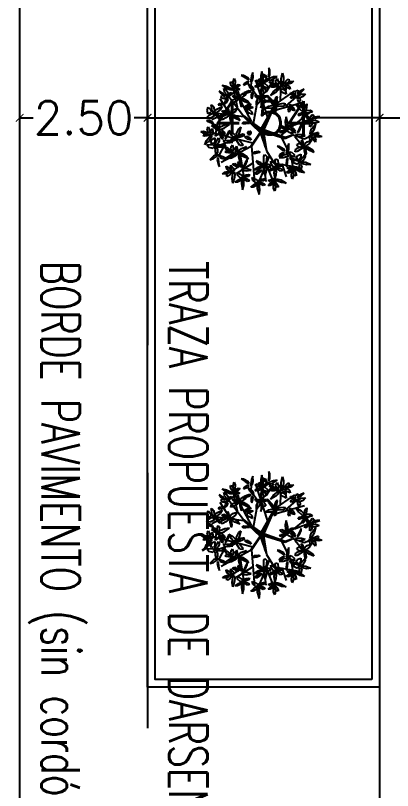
# Model space of a CAD drawing. Extents: x 26 to 214, y -151 to 101.
# Drawn here: x 138.83 to 146.21, y -120.35 to -105.18 of the extents above; entities that cross this region are included whole.
import ezdxf

# ---------------------------------------------------------------- set-up
doc = ezdxf.new("R2010")
doc.units = 0
doc.header["$LTSCALE"] = 10
doc.header["$MEASUREMENT"] = 0
doc.linetypes.add('HIDDEN', pattern=[0.375, 0.25, -0.125])
doc.layers.get('0').update_dxf_attribs({"linetype": 'CONTINUOUS'})
doc.layers.get('DEFPOINTS').update_dxf_attribs({"linetype": 'CONTINUOUS'})
for name, color, linetype in [('00-ESCAL', 1, 'CONTINUOUS'), ('Arboles', 252, 'CONTINUOUS'), ('COTAS', 250, 'CONTINUOUS')]:
    doc.layers.add(name, color=color, linetype=linetype)
doc.styles.add('COTAS', font='ROMANS.shx')
doc.dimstyles.new('COTA75', dxfattribs={"dimtxt": 0.65, "dimasz": 0.15, "dimexe": 0, "dimexo": 0, "dimgap": 0, "dimtad": 0, "dimzin": 0, "dimdsep": 46, "dimtxsty": 'COTAS', "dimblk1": 'ARCHTICK', "dimblk2": 'ARCHTICK', "dimsah": 1, "dimcen": 0, "dimclrd": 256, "dimclre": 7, "dimclrt": 256, "dimaunit": 1, "dimadec": 0, "dimazin": 0, "dimtfac": 1, "dimtofl": 0, "dimtmove": 2, "dimatfit": 3, "dimldrblk": 'ARCHTICK', "dimfxl": 0, "dimtolj": 1, "dimtzin": 0, "dimarcsym": 0})

# ---------------------------------------------------------------- blocks, each defined once
blk = doc.blocks.new('_ArchTick')
at = {"color": 0, "linetype": 'ByBlock', "const_width": 0.15}
blk.add_lwpolyline([(-0.5, -0.5), (0.5, 0.5)], dxfattribs=at)
blk = doc.blocks.new('*D157')
at = {"layer": 'COTAS', "lineweight": -2, "transparency": 16777216}
for p, q in [((145.952, -107.18), (146.362, -107.18)), ((148.752, -107.18), (148.343, -107.18))]:
    blk.add_line(p, q, dxfattribs=at)
at = {"layer": 'DEFPOINTS', "color": 0, "transparency": 16777216}
for p in [(145.952, -107.18), (145.952, -107.18), (148.752, -107.18)]:
    blk.add_point(p, dxfattribs=at)
at = {"layer": 'COTAS', "lineweight": -2, "transparency": 16777216, "xscale": 0.15, "yscale": 0.15, "zscale": 0.15, "rotation": 180}
blk.add_blockref('_ArchTick', (145.952, -107.18), dxfattribs=at)
at = {"layer": 'COTAS', "lineweight": -2, "transparency": 16777216, "xscale": 0.15, "yscale": 0.15, "zscale": 0.15}
blk.add_blockref('_ArchTick', (148.752, -107.18), dxfattribs=at)
at = {"layer": 'COTAS', "transparency": 16777216, "insert": (147.352, -107.18), "char_height": 0.65, "attachment_point": 5, "style": 'COTAS'}
blk.add_mtext('\\A1;2.80', dxfattribs=at)
blk = doc.blocks.new('*D158')
at = {"layer": 'COTAS', "lineweight": -2, "transparency": 16777216}
for p, q in [((141.412, -107.18), (142.676, -107.18)), ((145.952, -107.18), (144.688, -107.18))]:
    blk.add_line(p, q, dxfattribs=at)
at = {"layer": 'DEFPOINTS', "color": 0, "transparency": 16777216}
for p in [(141.412, -107.18), (141.412, -107.18), (145.952, -107.18)]:
    blk.add_point(p, dxfattribs=at)
at = {"layer": 'COTAS', "lineweight": -2, "transparency": 16777216, "xscale": 0.15, "yscale": 0.15, "zscale": 0.15, "rotation": 180}
blk.add_blockref('_ArchTick', (141.412, -107.18), dxfattribs=at)
at = {"layer": 'COTAS', "lineweight": -2, "transparency": 16777216, "xscale": 0.15, "yscale": 0.15, "zscale": 0.15}
blk.add_blockref('_ArchTick', (145.952, -107.18), dxfattribs=at)
at = {"layer": 'COTAS', "transparency": 16777216, "insert": (143.682, -107.18), "char_height": 0.65, "attachment_point": 5, "style": 'COTAS'}
blk.add_mtext('\\A1;4.54', dxfattribs=at)
blk = doc.blocks.new('*D159')
at = {"layer": 'COTAS', "lineweight": -2, "transparency": 16777216}
for p, q in [((138.912, -107.18), (139.172, -107.18)), ((141.412, -107.18), (141.153, -107.18))]:
    blk.add_line(p, q, dxfattribs=at)
at = {"layer": 'DEFPOINTS', "color": 0, "transparency": 16777216}
for p in [(138.912, -107.18), (138.912, -107.18), (141.412, -107.18)]:
    blk.add_point(p, dxfattribs=at)
at = {"layer": 'COTAS', "lineweight": -2, "transparency": 16777216, "xscale": 0.15, "yscale": 0.15, "zscale": 0.15, "rotation": 180}
blk.add_blockref('_ArchTick', (138.912, -107.18), dxfattribs=at)
at = {"layer": 'COTAS', "lineweight": -2, "transparency": 16777216, "xscale": 0.15, "yscale": 0.15, "zscale": 0.15}
blk.add_blockref('_ArchTick', (141.412, -107.18), dxfattribs=at)
at = {"layer": 'COTAS', "transparency": 16777216, "insert": (140.162, -107.18), "char_height": 0.65, "attachment_point": 5, "style": 'COTAS'}
blk.add_mtext('\\A1;2.50', dxfattribs=at)
blk = doc.blocks.new('HOJA13')
for p, q in [((-0.159, 0.064), (-0.056, 0.349)), ((-0.056, 0.349), (0.182, 0.151)), ((-0.088, -0.074), (-0.159, 0.064)), ((0.182, 0.151), (0.278, -0.189)), ((0.06, -0.153), (-0.088, -0.074)), ((0.278, -0.189), (0.06, -0.153))]:
    blk.add_line(p, q)
blk = doc.blocks.new('HOJA10')
for p, xscale, yscale, zscale, rotation in [((-0.461, 0.262), 0.6964758369263038, 2.485023334747559, 0.6964758369263038, 30.70465610075785), ((0.365, 0.585), 0.636908824557608, 1.484599066610102, 0.636908824557608, 320.5535637719418), ((0.155, -0.234), 1.727443358692213, 0.6063640220619462, 1.727443358692213, 352.5500074369253), ((0.061, 0.573), 1.878651928551214, 0.575816716164617, 1.878651928551214, 273.0367053314555), ((0.484, 0.033), 1.544160243711609, 0.6063640220619462, 1.544160243711609, 15.14254921127523)]:
    blk.add_blockref('HOJA13', p, dxfattribs=dict(xscale=xscale, yscale=yscale, zscale=zscale, rotation=rotation))
blk = doc.blocks.new('HOJA8', base_point=(55.878, 33.03))
at = {"color": 0, "linetype": 'ByBlock'}
for p, xscale, yscale, zscale, rotation in [((55.484, 33.544), -2.423919195618517, 0.3329656342808676, 2.423919195618517, 304.6162862887426), ((56.091, 33.242), -0.6369088245576009, 2.090963088672041, 0.6369088245576009, 336.0195606201025)]:
    blk.add_blockref('HOJA13', p, dxfattribs=dict(at, xscale=xscale, yscale=yscale, zscale=zscale, rotation=rotation))
at = {"color": 0, "linetype": 'ByBlock', "xscale": -1.637329160493415, "yscale": 0.455154857870177, "zscale": 1.637329160493415}
blk.add_blockref('HOJA13', (55.333, 32.969), dxfattribs=at)
blk = doc.blocks.new('HOJA9', base_point=(57.908, 33.15))
at = {"color": 0, "linetype": 'ByBlock'}
for p, xscale, yscale, zscale, rotation in [((57.878, 33.605), 0.7575702085865075, 2.121510394569363, 0.7575702085865075, 5.479650948518734), ((57.453, 33.301), 0.7575702085865075, 2.060415782774719, 0.7575702085865075, 246.1270025360199), ((58.484, 33.303), 1.878651928551214, 0.575816716164617, 1.878651928551214, 26.31077704539229), ((57.575, 32.814), 1.484593231342913, 1.061518879932116, 1.484593231342913, 203.1850851585156), ((58.091, 32.695), 1.968766126750012, 1.000424268137465, 1.968766126750012, 291.9583774400813)]:
    blk.add_blockref('HOJA13', p, dxfattribs=dict(at, xscale=xscale, yscale=yscale, zscale=zscale, rotation=rotation))
blk = doc.blocks.new('HOJA12')
for p, xscale, yscale, zscale, rotation in [((0.078, 0.499), -0.7881173944166022, 2.57666525243954, 0.7881173944166022, 2.457547795809369), ((-0.547, -0.283), -1.817557556891011, -0.5452694102672879, 1.817557556891011, 195.3712707835825), ((-0.515, 0.212), 1.878651928551221, 0.5452694102672915, 1.878651928551221, 336.2489556574871), ((0.225, -0.279), 1.848104742721105, 0.8186677980483665, 1.848104742721105, 330.9234899051576), ((0.361, 0.176), 2.089427510778918, 0.5147221043699588, 2.089427510778918, 35.45160265640038)]:
    blk.add_blockref('HOJA13', p, dxfattribs=dict(xscale=xscale, yscale=yscale, zscale=zscale, rotation=rotation))
blk = doc.blocks.new('HOJA7', base_point=(54.696, 32.029))
at = {"color": 0, "linetype": 'ByBlock'}
for p, xscale, yscale, zscale, rotation in [((54.394, 32.029), 1.727443358692213, 0.9103097157403468, 1.727443358692213, 343.6738936354017), ((54.545, 32.393), -0.3940586972083011, 1.696902842596515, 0.3940586972083011, 11.88359707230165), ((54.937, 32.274), 0.9393259642756036, 1.696902842596522, 0.9393259642756036, 348.2808948833992), ((54.455, 31.635), -1.545687603003117, -0.485702163767499, 1.545687603003117, 43.07492863925732)]:
    blk.add_blockref('HOJA13', p, dxfattribs=dict(at, xscale=xscale, yscale=yscale, zscale=zscale, rotation=rotation))
at = {"color": 0, "linetype": 'ByBlock', "xscale": 1.515140417173015, "yscale": 0.6369113279592753, "zscale": 1.515140417173015}
blk.add_blockref('HOJA13', (55.151, 31.878), dxfattribs=at)
blk = doc.blocks.new('HOJA11')
for p, xscale, yscale, zscale, rotation in [((-0.236, 0.434), 0.8782315926153998, 2.121510394569366, 0.8782315926153998, 2.027330662343098), ((0.417, 0.315), 2.788958066288231, 0.575816716164617, 2.788958066288231, 41.2051949766964), ((-0.535, 0.074), -1.93821894091991, 0.5452694102672915, 1.93821894091991, 161.5649836159353), ((0.635, -0.103), 0.5758144528974043, -1.696902842596522, 0.5758144528974043, 262.2070746669012), ((0.013, -0.763), 2.575127765477518, 0.7881204921510374, 2.575127765477518, 103.2233358614235)]:
    blk.add_blockref('HOJA13', p, dxfattribs=dict(xscale=xscale, yscale=yscale, zscale=zscale, rotation=rotation))
blk = doc.blocks.new('Arpls019')
at = {"linetype": 'ByBlock'}
for p, q in [((-0.1603, 0.3295), (-0.1871, 0.4574)), ((-0.0109, 0.3223), (-0.0567, 0.4918)), ((-0.0496, 0.242), (0.0848, 0.4818)), ((0.0139, 0.3532), (0.0144, 0.4795)), ((0.1106, 0.1273), (0.1235, 0.4731)), ((-0.0881, 0.3139), (-0.3208, 0.3811)), ((-0.2577, 0.277), (-0.2642, 0.4231)), ((0.2285, 0.1721), (0.2215, 0.4219)), ((-0.2549, 0.2817), (-0.3722, 0.3372)), ((-0.03, 0.1858), (-0.0881, 0.3139)), ((0.1165, 0.2889), (0.2882, 0.371)), ((0.2313, 0.2918), (0.3338, 0.3424)), ((-0.3879, 0.1908), (-0.4472, 0.2331)), ((-0.1873, 0.0753), (-0.2577, 0.277)), ((0.1185, 0.13), (0.4206, 0.2466)), ((-0.3186, 0.0814), (-0.3879, 0.1908)), ((-0.0224, 0.0002), (-0.03, 0.1858)), ((0.0113, 0.0015), (-0.0289, 0.1825)), ((0.3592, 0.0669), (0.4414, 0.1871)), ((-0.4066, 0.1133), (-0.506, 0.0828)), ((-0.3004, 0.0621), (-0.4066, 0.1133)), ((-0.2217, 0.0895), (-0.3004, 0.0621)), ((-0.2237, 0.0774), (-0.3004, 0.0621)), ((-0.028, -0.0203), (-0.2237, 0.0774)), ((-0.0224, 0.0002), (-0.2217, 0.0895)), ((-0.2192, 0.0824), (-0.0238, -0.0179)), ((-0.0174, -0.013), (-0.2192, 0.0824)), ((-0.022, 0.1458), (-0.0071, -0.0042)), ((0, 0.0064), (-0.022, 0.1458)), ((-0.0212, 0.0899), (-0.0174, -0.013)), ((-0.0071, -0.0042), (-0.0212, 0.0899)), ((0.0071, 0.0089), (0.1139, 0.1318)), ((0.0113, 0.0015), (0.1185, 0.13)), ((0.0926, 0.0982), (0.4751, -0.0498)), ((0.244, 0.0387), (0.4777, 0.0958)), ((-0.1816, 0.0587), (-0.5003, -0.1378)), ((-0.0031, -0.008), (0, 0.0064)), ((0.0113, 0.0015), (0.1506, -0.1658)), ((0.3368, 0.0022), (0.4681, -0.119)), ((-0.3288, -0.0297), (-0.5012, -0.0714)), ((-0.1572, -0.2407), (-0.028, -0.0203)), ((-0.0033, -0.0312), (-0.1572, -0.2407)), ((-0.0238, -0.0179), (-0.1102, -0.1685)), ((-0.1102, -0.1685), (-0.0069, -0.0202)), ((-0.0525, -0.0735), (-0.0149, -0.0202)), ((-0.0069, -0.0202), (-0.0525, -0.0735)), ((0.0645, -0.0928), (-0.0033, -0.0312)), ((0.0245, -0.0413), (-0.0031, -0.008)), ((-0.0029, -0.024), (0.0245, -0.0413)), ((0.0757, -0.1036), (-0.0029, -0.024)), ((0.0064, -0.0047), (0.0757, -0.1036)), ((0.1365, -0.1626), (0.0064, -0.0047)), ((-0.0794, -0.1319), (-0.0075, -0.5038)), ((0.0645, -0.0928), (-0.009, -0.3337)), ((0.2171, -0.4588), (0.0827, -0.1084)), ((0.1491, -0.1746), (0.0827, -0.1084)), ((-0.1342, -0.1919), (-0.4514, -0.2395)), ((-0.267, -0.2196), (-0.4067, -0.3166)), ((0.1506, -0.1658), (0.4289, -0.2365)), ((0.1531, -0.1732), (0.2873, -0.4046)), ((0.2696, -0.1882), (0.3541, -0.3665)), ((0.3454, -0.2137), (0.4604, -0.1736)), ((-0.1532, -0.2393), (-0.3707, -0.356)), ((-0.2229, -0.2822), (-0.2487, -0.4507)), ((0.1985, -0.265), (0.2171, -0.4588)), ((-0.0079, -0.337), (-0.0985, -0.3834)), ((-0.009, -0.3337), (0.0449, -0.4373)), ((-0.0985, -0.3834), (-0.1826, -0.487)), ((-0.0962, -0.3901), (-0.0393, -0.5149)), ((0.0449, -0.4373), (0.0328, -0.5046))]:
    blk.add_line(p, q, dxfattribs=at)
for name, p, xscale, yscale, zscale, rotation in [('HOJA10', (-0.0722, 0.4813), 0.08333333333333269, 0.08333333333333269, 0.08333333333333269, 27.21155357726393), ('HOJA12', (0.0884, 0.4812), 0.08333333333333413, 0.08333333333333413, 0.08333333333333413, 0.8085475586158514), ('HOJA12', (0.2307, 0.4185), 0.08333333333333356, 0.08333333333333356, 0.08333333333333356, 356.26163372437), ('HOJA9', (-0.3455, 0.3297), 0.08333333333333248, 0.08333333333333248, 0.08333333333333248, 60.01723393593689), ('HOJA10', (-0.2673, 0.3891), 0.08333333333333298, 0.08333333333333298, 0.08333333333333298, 19.23517653788698), ('HOJA12', (-0.1, 0.3538), 0.08333333333333436, 0.08333333333333436, 0.08333333333333436, 350.9557079183088), ('HOJA10', (0.3212, 0.343), 0.08333333333333431, 0.08333333333333431, 0.08333333333333431, 311.8079254553631), ('HOJA8', (-0.2287, 0.2557), 0.08333333333333379, 0.08333333333333379, 0.08333333333333379, 308.6663971150278), ('HOJA11', (0.0124, 0.3157), 0.08333333333333183, 0.08333333333333183, 0.08333333333333183, 345.3367937141085), ('HOJA13', (0.0801, 0.3861), 0.1741189592315752, 0.04289350869749686, 0.1741189592315752, 214.6574003695213), ('HOJA8', (0.2223, 0.3354), 0.08333333333333383, 0.08333333333333383, 0.08333333333333383, 109.2351765378868), ('HOJA11', (-0.394, 0.1924), 0.08333333333333383, 0.08333333333333383, 0.08333333333333383, 109.2351765378868), ('HOJA13', (-0.108, 0.2992), 0.154008728560092, 0.06822231650403054, 0.154008728560092, 105.1684373856579), ('HOJA13', (0.291, 0.2888), 0.1565543273792697, 0.04543911752227459, 0.1565543273792697, 155.4547533706081), ('HOJA13', (-0.2608, 0.2485), 0.1540087285600928, 0.06822231650403054, 0.1540087285600928, 150.1292876182784), ('HOJA8', (-0.2225, 0.2229), 0.08333333333333377, 0.08333333333333377, 0.08333333333333377, 193.1846847673624), ('HOJA11', (0.2419, 0.1789), 0.08333333333333383, 0.08333333333333383, 0.08333333333333383, 109.2351765378868), ('HOJA10', (0.2995, 0.1671), 0.08333333333333334, 0.08333333333333334, 0.08333333333333334, 260.7221364054603), ('HOJA8', (0.4473, 0.1731), 0.08333333333333173, 0.08333333333333173, 0.08333333333333173, 325.752623381365), ('HOJA10', (-0.478, 0.0882), 0.08333333333333383, 0.08333333333333383, 0.08333333333333383, 109.2351765378868), ('HOJA13', (-0.3476, 0.1755), 0.1540087285600928, 0.06822231650403054, 0.1540087285600928, 150.1292876182784), ('HOJA13', (0.0773, 0.1943), -0.1514631297409188, -0.0454391175222737, 0.1514631297409175, 14.57706849670284), ('HOJA9', (0.4502, 0.0725), 0.08333333333333344, 0.08333333333333344, 0.08333333333333344, 70.43776703632997), ('HOJA8', (-0.3348, 0.0687), 0.08333333333333383, 0.08333333333333383, 0.08333333333333383, 109.2351765378868), ('HOJA11', (0.2401, 0.0232), 0.08333333333333327, 0.08333333333333327, 0.08333333333333327, 206.8636747204115), ('HOJA8', (0.3668, 0.0435), 0.08333333333333383, 0.08333333333333383, 0.08333333333333383, 109.2351765378868), ('HOJA7', (-0.4998, -0.0638), 0.08333333333333302, 0.08333333333333302, 0.08333333333333302, 85.23476760207288), ('HOJA12', (-0.2491, -0.0002), 0.08333333333333465, 0.08333333333333465, 0.08333333333333465, 179.2057977131205), ('HOJA13', (0.1416, 0.0413), 0.1565543273792697, 0.04543911752227459, 0.1565543273792697, 155.4547533706081), ('HOJA12', (0.4092, -0.0781), 0.08333333333333383, 0.08333333333333383, 0.08333333333333383, 109.2351765378868), ('HOJA10', (0.4877, -0.0347), 0.08333333333333325, 0.08333333333333325, 0.08333333333333325, 279.2351765378866), ('HOJA12', (-0.4412, -0.1395), 0.08333333333333261, 0.08333333333333261, 0.08333333333333261, 223.6889352683249), ('HOJA13', (-0.4506, -0.0397), 0.1741189592315752, 0.04289350869749686, 0.1741189592315752, 214.6574003695213), ('HOJA13', (0.1473, -0.1022), 0.1565543273792667, 0.04543911752227459, 0.1565543273792667, 181.5512151240955), ('HOJA11', (0.2807, -0.2006), 0.08333333333333383, 0.08333333333333383, 0.08333333333333383, 109.2351765378868), ('HOJA9', (0.4332, -0.2463), 0.08333333333333383, 0.08333333333333383, 0.08333333333333383, 109.2351765378868), ('HOJA13', (0.4881, -0.1612), 0.1565543273792697, 0.04543911752227459, 0.1565543273792697, 155.4547533706081), ('HOJA7', (-0.3934, -0.3154), 0.08333333333333383, 0.08333333333333383, 0.08333333333333383, 109.2351765378868), ('HOJA13', (-0.332, -0.1899), 0.1741189592315757, 0.04289350869749686, 0.1741189592315757, 306.2375238207258), ('HOJA13', (-0.2996, -0.1841), 0.1741189592315766, 0.04289350869749686, 0.1741189592315766, 254.5267569638501), ('HOJA11', (-0.1668, -0.2444), 0.0833333333333336, 0.0833333333333336, 0.0833333333333336, 267.307438009214), ('HOJA7', (-0.0411, -0.3129), 0.08333333333333243, 0.08333333333333243, 0.08333333333333243, 332.6744822680686), ('HOJA13', (0.095, -0.2105), 0.1540087285600928, 0.06822231650403054, 0.1540087285600928, 150.1292876182784), ('HOJA13', (0.3309, -0.2322), 0.1565543273792697, 0.04543911752227459, 0.1565543273792697, 155.4547533706081), ('HOJA13', (-0.3457, -0.2956), -0.1514631297409188, -0.0454391175222737, 0.1514631297409175, 14.57706849670284), ('HOJA11', (0.1661, -0.3476), 0.08333333333333383, 0.08333333333333383, 0.08333333333333383, 109.2351765378868), ('HOJA13', (0.0903, -0.2425), -0.1514631297409188, -0.0454391175222737, 0.1514631297409175, 14.57706849670284), ('HOJA13', (0.1074, -0.2599), 0.1741189592315752, 0.04289350869749686, 0.1741189592315752, 214.6574003695213), ('HOJA13', (0.3549, -0.3105), -0.1514631297409188, -0.0454391175222737, 0.1514631297409175, 14.57706849670284), ('HOJA10', (-0.2704, -0.4304), 0.0833333333333344, 0.0833333333333344, 0.0833333333333344, 135.2339845136055), ('HOJA13', (-0.2522, -0.3663), 0.1540087285600928, 0.06822231650403054, 0.1540087285600928, 150.1292876182784), ('HOJA10', (-0.2162, -0.4168), 0.08333333333333356, 0.08333333333333356, 0.08333333333333356, 268.7172138722119), ('HOJA13', (-0.0574, -0.3705), -0.06567644953471673, 0.2147221043699616, 0.06567644953471685, 181.6633455089303), ('HOJA8', (0.0274, -0.4094), 0.083333333333333, 0.083333333333333, 0.083333333333333, 245.0171418994396), ('HOJA13', (0.2114, -0.3646), 0.1565543273792697, 0.04543911752227459, 0.1565543273792697, 155.4547533706081), ('HOJA7', (0.2978, -0.3873), 0.08333333333333338, 0.08333333333333338, 0.08333333333333338, 209.5374161351123), ('HOJA12', (-0.0654, -0.4657), 0.08333333333333466, 0.08333333333333466, 0.08333333333333466, 178.4117425060441), ('HOJA10', (0.2172, -0.4475), 0.08333333333333295, 0.08333333333333295, 0.08333333333333295, 201.4915399474435), ('HOJA8', (-0.1343, -0.4977), 0.08333333333333381, 0.08333333333333381, 0.08333333333333381, 133.8503587239348), ('HOJA8', (0.0382, -0.5018), 0.08333333333333319, 0.08333333333333319, 0.08333333333333319, 192.8832774312275)]:
    blk.add_blockref(name, p, dxfattribs=dict(at, xscale=xscale, yscale=yscale, zscale=zscale, rotation=rotation))

msp = doc.modelspace()

# ---------------------------------------------------------------- linework, layer by layer
at = {"linetype": 'HIDDEN', "ltscale": 2}
msp.add_line((141.412, -31.631), (141.412, -144.965), dxfattribs=at)
msp.add_line((145.952, -85.473), (145.952, -126.123))
at = {"layer": '00-ESCAL'}
msp.add_lwpolyline([(145.952, -118.323), (141.412, -118.323), (141.412, -96.123), (145.952, -96.123), (145.952, -118.323)], dxfattribs=at)
msp.add_lwpolyline([(145.802, -118.173), (141.562, -118.173), (141.562, -96.273), (145.802, -96.273)], close=True, dxfattribs=at)
at = {"layer": 'COTAS'}
msp.add_line((138.912, -145.269), (138.912, -32.631), dxfattribs=at)

# ---------------------------------------------------------------- block references
at = {"layer": 'Arboles', "xscale": 2.024999999999321, "yscale": 2.024999999999321, "zscale": 2.024999999999321, "rotation": 186.8850434165078}
for p in [(143.637, -107.46), (143.637, -115.364)]:
    msp.add_blockref('Arpls019', p, dxfattribs=at)

# ---------------------------------------------------------------- texts
at = {"style": 'COTAS', "width": 0.7}
for s, p in [('BORDE PAVIMENTO (sin cordón) ', (139.336, -109.983)), ('TRAZA PROPUESTA DE DARSENA', (141.836, -109.983))]:
    msp.add_text(s, height=0.75, rotation=270, dxfattribs=at).set_placement(p)

# ---------------------------------------------------------------- dimensions: what is measured, and where the dimension line sits
at = {"layer": 'COTAS'}
for base, p1, p2, picture, middle in [((138.912, -107.18), (141.412, -107.18), (138.912, -107.18), '*D159', (140.162, -107.18)), ((141.412, -107.18), (145.952, -107.18), (141.412, -107.18), '*D158', (143.682, -107.18)), ((145.952, -107.18), (148.752, -107.18), (145.952, -107.18), '*D157', (147.352, -107.18))]:
    dim = msp.add_linear_dim(base=base, p1=p1, p2=p2, dimstyle='COTA75', dxfattribs=at)
    dim.commit()
    dim.dimension.update_dxf_attribs({"geometry": picture, "text_midpoint": middle})

doc.saveas('drawing.dxf')
